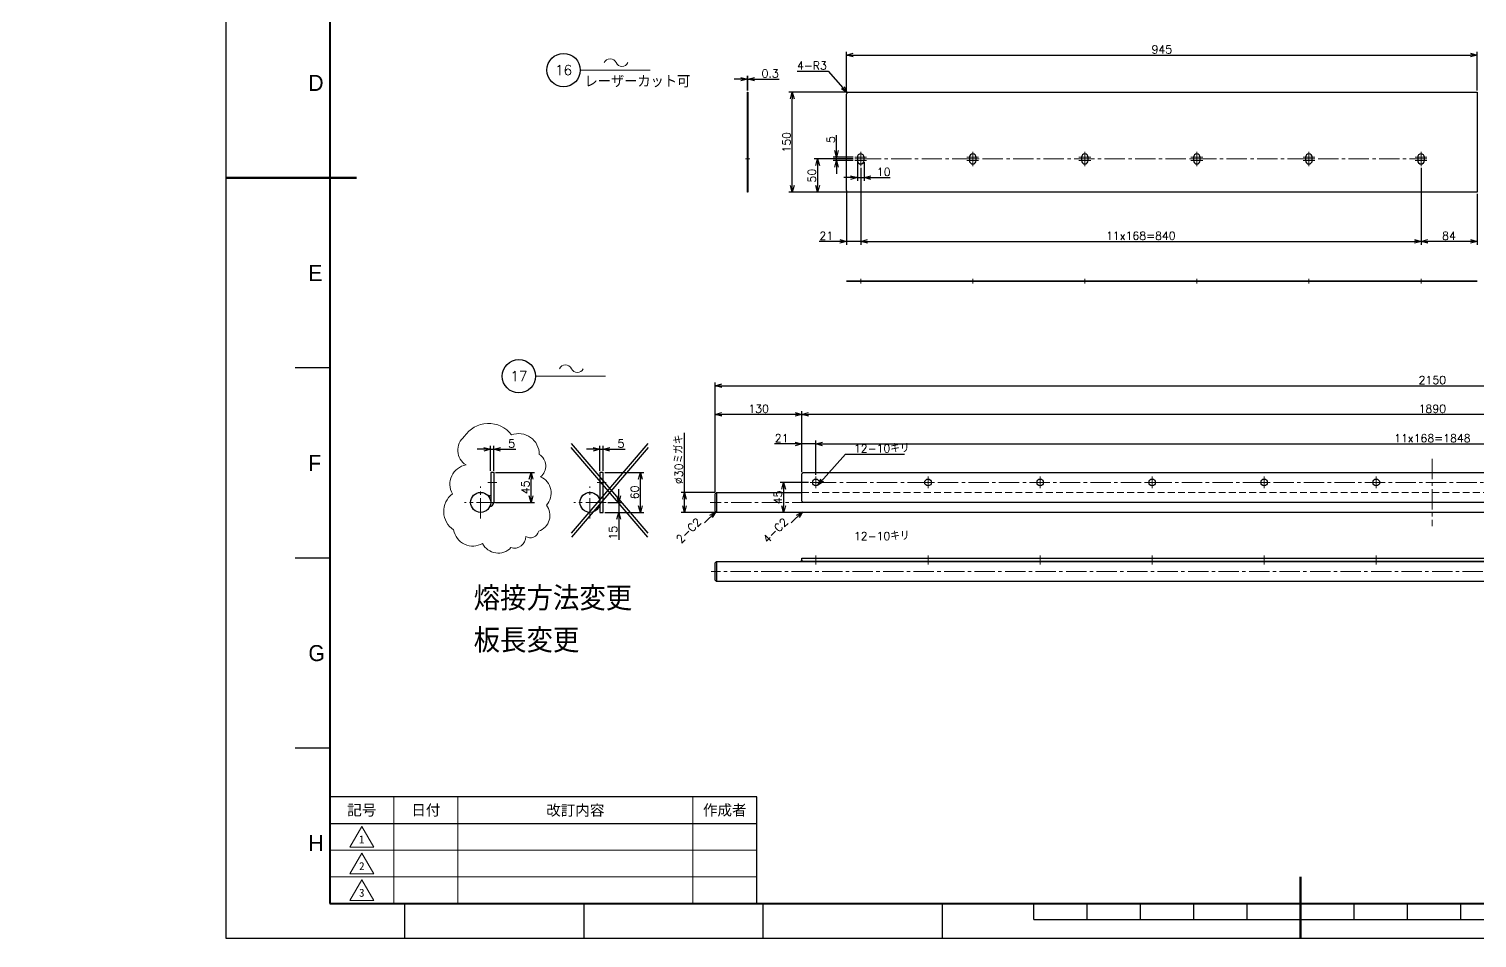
# Model space of a CAD drawing. Header units: millimetres. Extents: x 0 to 7035, y -19 to 2375.
# Drawn here: x 3518 to 5689, y 0 to 1362 of the extents above; entities that cross this region are included whole.
import ezdxf
from ezdxf import colors
from ezdxf.entities.mleader import LeaderData, LeaderLine
from ezdxf.enums import TextEntityAlignment as Align
from ezdxf.math import Vec2, Vec3

# ---------------------------------------------------------------- set-up
doc = ezdxf.new("R2010")
doc.units = ezdxf.units.MM
doc.header["$LTSCALE"] = 1.6
doc.header["$PDMODE"] = 99
doc.header["$PDSIZE"] = 1
doc.linetypes.add('CENTER2', pattern=[28.575, 19.05, -3.175, 3.175, -3.175])
doc.linetypes.add('HIDDEN', pattern=[9.525, 6.35, -3.175])
for name, color, linetype, lineweight in [('02_SLIM', 4, 'Continuous', 13), ('04_HIDDEN', 2, 'HIDDEN', 13), ('05_CENTER', 4, 'CENTER2', 13), ('08_DIM', 3, 'Continuous', 13), ('99_図枠', 7, 'Continuous', 40)]:
    doc.layers.add(name, color=color, linetype=linetype, lineweight=lineweight)
doc.layers.add('10_DRAFT', color=8, linetype='Continuous', lineweight=0, plot=False)
doc.styles.add('KSS_TXT', font='txt.shx', dxfattribs={"bigfont": 'extfont2.shx'})
doc.styles.add('KSS_TXT_L', font='txt.shx', dxfattribs={"height": 3, "bigfont": 'extfont2.shx'})
doc.styles.add('MS_G', font='MS Gothic.ttf')
doc.styles.get("Standard").update_dxf_attribs({"font": 'txt.shx', "bigfont": 'extfont2.shx'})
doc.styles.add('表題用', font='MS PGothic.ttf')
doc.dimstyles.new('KSS_DIM', dxfattribs={"dimscale": 4, "dimtxt": 3, "dimasz": 2.5, "dimexe": 1.25, "dimexo": 0.625, "dimtad": 1, "dimdsep": 46, "dimtxsty": 'KSS_TXT', "dimblk": 'OPEN30', "dimcen": 0, "dimazin": 2, "dimtfac": 0.75, "dimtmove": 0, "dimatfit": 3, "dimldrblk": 'OPEN30', "dimfxl": 1.25, "dimtolj": 1, "dimarcsym": 0})
doc.dimstyles.new('KSS_DIM$4', dxfattribs={"dimscale": 4, "dimtxt": 3, "dimasz": 2.5, "dimexe": 1.25, "dimexo": 0.625, "dimtad": 1, "dimtih": 1, "dimtoh": 1, "dimdsep": 46, "dimtxsty": 'KSS_TXT', "dimblk": 'OPEN30', "dimcen": 0, "dimse1": 1, "dimazin": 2, "dimtfac": 0.75, "dimtofl": 0, "dimtmove": 0, "dimatfit": 3, "dimldrblk": 'OPEN30', "dimfxl": 1.25, "dimtolj": 1, "dimarcsym": 0})

# ---------------------------------------------------------------- blocks, each defined once
blk = doc.blocks.new('_Open30')
at = {"color": 0, "linetype": 'ByBlock', "lineweight": -2}
for p, q in [((-1, 0.27), (0, 0)), ((0, 0), (-1, -0.27)), ((0, 0), (-1, 0))]:
    blk.add_line(p, q, dxfattribs=at)
blk = doc.blocks.new('*D238')
at = {"layer": '08_DIM', "color": 0, "lineweight": -2, "transparency": 16777216}
for p, q in [((4744, 1267.6), (4656.9, 1267.6)), ((4661.9, 1127.6), (4661.9, 1257.6)), ((4744, 1117.6), (4656.9, 1117.6))]:
    blk.add_line(p, q, dxfattribs=at)
at = {"layer": 'Defpoints', "color": 0, "transparency": 16777216}
for p in [(4661.9, 1267.6), (4746.5, 1267.6), (4746.5, 1117.6)]:
    blk.add_point(p, dxfattribs=at)
at = {"layer": '08_DIM', "color": 0, "lineweight": -2, "transparency": 16777216, "xscale": 10, "yscale": 10, "zscale": 10}
for p, rotation in [((4661.9, 1267.6), 90), ((4661.9, 1117.6), 270)]:
    blk.add_blockref('_Open30', p, dxfattribs=dict(at, rotation=rotation))
at = {"layer": '08_DIM', "color": 0, "transparency": 16777216, "insert": (4653.4, 1192.6), "char_height": 12, "attachment_point": 5, "rotation": 90, "style": 'KSS_TXT'}
blk.add_mtext('\\A1;150', dxfattribs=at)
blk = doc.blocks.new('*D239')
at = {"layer": '08_DIM', "color": 0, "lineweight": -2, "transparency": 16777216}
for p, q in [((4764.5, 1154.2), (4764.5, 1039)), ((4743.5, 1118.1), (4743.5, 1039)), ((4733.5, 1044), (4702.5, 1044)), ((4764.5, 1044), (4743.5, 1044)), ((4774.5, 1044), (4784.5, 1044))]:
    blk.add_line(p, q, dxfattribs=at)
at = {"layer": 'Defpoints', "color": 0, "transparency": 16777216}
for p in [(4764.5, 1156.7), (4743.5, 1120.6), (4743.5, 1044)]:
    blk.add_point(p, dxfattribs=at)
at = {"layer": '08_DIM', "color": 0, "lineweight": -2, "transparency": 16777216, "xscale": 10, "yscale": 10, "zscale": 10}
blk.add_blockref('_Open30', (4743.5, 1044), dxfattribs=at)
at = {"layer": '08_DIM', "color": 0, "lineweight": -2, "transparency": 16777216, "xscale": 10, "yscale": 10, "zscale": 10, "rotation": 180}
blk.add_blockref('_Open30', (4764.5, 1044), dxfattribs=at)
at = {"layer": '08_DIM', "color": 0, "transparency": 16777216, "insert": (4713, 1052.5), "char_height": 12, "attachment_point": 5, "style": 'KSS_TXT'}
blk.add_mtext('\\A1;21', dxfattribs=at)
blk = doc.blocks.new('*D240')
at = {"layer": '08_DIM', "color": 0, "lineweight": -2, "transparency": 16777216}
for p, q in [((4764.5, 1154.2), (4764.5, 1039)), ((5604.5, 1154.2), (5604.5, 1039)), ((4774.5, 1044), (5594.5, 1044))]:
    blk.add_line(p, q, dxfattribs=at)
at = {"layer": 'Defpoints', "color": 0, "transparency": 16777216}
for p in [(4764.5, 1156.7), (5604.5, 1156.7), (5604.5, 1044)]:
    blk.add_point(p, dxfattribs=at)
at = {"layer": '08_DIM', "color": 0, "lineweight": -2, "transparency": 16777216, "xscale": 10, "yscale": 10, "zscale": 10, "rotation": 180}
blk.add_blockref('_Open30', (4764.5, 1044), dxfattribs=at)
at = {"layer": '08_DIM', "color": 0, "lineweight": -2, "transparency": 16777216, "xscale": 10, "yscale": 10, "zscale": 10}
blk.add_blockref('_Open30', (5604.5, 1044), dxfattribs=at)
at = {"layer": '08_DIM', "color": 0, "transparency": 16777216, "insert": (5184.5, 1052.5), "char_height": 12, "attachment_point": 5, "style": 'KSS_TXT'}
blk.add_mtext('\\A1;11x168=840', dxfattribs=at)
blk = doc.blocks.new('*D241')
at = {"layer": '08_DIM', "color": 0, "lineweight": -2, "transparency": 16777216}
for p, q in [((4743.5, 1267.1), (4743.5, 1328.3)), ((5688.5, 1270.1), (5688.5, 1328.3)), ((4753.5, 1323.3), (5678.5, 1323.3))]:
    blk.add_line(p, q, dxfattribs=at)
at = {"layer": 'Defpoints', "color": 0, "transparency": 16777216}
for p in [(5688.5, 1323.3), (4743.5, 1264.6), (5688.5, 1267.6)]:
    blk.add_point(p, dxfattribs=at)
at = {"layer": '08_DIM', "color": 0, "lineweight": -2, "transparency": 16777216, "xscale": 10, "yscale": 10, "zscale": 10, "rotation": 180}
blk.add_blockref('_Open30', (4743.5, 1323.3), dxfattribs=at)
at = {"layer": '08_DIM', "color": 0, "lineweight": -2, "transparency": 16777216, "xscale": 10, "yscale": 10, "zscale": 10}
blk.add_blockref('_Open30', (5688.5, 1323.3), dxfattribs=at)
at = {"layer": '08_DIM', "color": 0, "transparency": 16777216, "insert": (5216, 1331.8), "char_height": 12, "attachment_point": 5, "style": 'KSS_TXT'}
blk.add_mtext('\\A1;945', dxfattribs=at)
blk = doc.blocks.new('*D225')
at = {"layer": '08_DIM', "color": 0, "lineweight": -2, "transparency": 16777216}
for p, q in [((4669.4, 1299), (4715.9, 1299)), ((4715.9, 1299), (4737.9, 1274.3))]:
    blk.add_line(p, q, dxfattribs=at)
at = {"layer": 'Defpoints', "color": 0, "transparency": 16777216}
for p in [(4744.5, 1266.8), (4746.5, 1264.6)]:
    blk.add_point(p, dxfattribs=at)
at = {"layer": '08_DIM', "color": 0, "lineweight": -2, "transparency": 16777216, "xscale": 10, "yscale": 10, "zscale": 10, "rotation": 311.5842462691277}
blk.add_blockref('_Open30', (4744.5, 1266.8), dxfattribs=at)
at = {"layer": '08_DIM', "color": 0, "transparency": 16777216, "insert": (4691.4, 1307.5), "char_height": 12, "attachment_point": 5, "style": 'KSS_TXT'}
blk.add_mtext('\\A1;4-R3', dxfattribs=at)
blk = doc.blocks.new('*D222')
at = {"layer": '08_DIM', "color": 0, "lineweight": -2, "transparency": 16777216}
for p, q in [((4753.2, 1167.6), (4694.9, 1167.6)), ((4699.9, 1157.6), (4699.9, 1127.6)), ((4744, 1117.6), (4694.9, 1117.6))]:
    blk.add_line(p, q, dxfattribs=at)
at = {"layer": 'Defpoints', "color": 0, "transparency": 16777216}
for p in [(4755.7, 1167.6), (4699.9, 1117.6), (4746.5, 1117.6)]:
    blk.add_point(p, dxfattribs=at)
at = {"layer": '08_DIM', "color": 0, "lineweight": -2, "transparency": 16777216, "xscale": 10, "yscale": 10, "zscale": 10}
for p, rotation in [((4699.9, 1167.6), 90), ((4699.9, 1117.6), 270)]:
    blk.add_blockref('_Open30', p, dxfattribs=dict(at, rotation=rotation))
at = {"layer": '08_DIM', "color": 0, "transparency": 16777216, "insert": (4691.4, 1142.6), "char_height": 12, "attachment_point": 5, "rotation": 90, "style": 'KSS_TXT'}
blk.add_mtext('\\A1;50', dxfattribs=at)
blk = doc.blocks.new('*D223')
at = {"layer": '08_DIM', "color": 0, "lineweight": -2, "transparency": 16777216}
for p, q in [((4728.3, 1180.1), (4728.3, 1203.1)), ((4753.2, 1170.1), (4723.3, 1170.1)), ((4753.2, 1165.1), (4723.3, 1165.1)), ((4728.3, 1165.1), (4728.3, 1170.1)), ((4728.3, 1155.1), (4728.3, 1145.1))]:
    blk.add_line(p, q, dxfattribs=at)
at = {"layer": 'Defpoints', "color": 0, "transparency": 16777216}
for p in [(4728.3, 1170.1), (4755.7, 1170.1), (4755.7, 1165.1)]:
    blk.add_point(p, dxfattribs=at)
at = {"layer": '08_DIM', "color": 0, "lineweight": -2, "transparency": 16777216, "xscale": 10, "yscale": 10, "zscale": 10}
for p, rotation in [((4728.3, 1170.1), 270), ((4728.3, 1165.1), 90)]:
    blk.add_blockref('_Open30', p, dxfattribs=dict(at, rotation=rotation))
at = {"layer": '08_DIM', "color": 0, "transparency": 16777216, "insert": (4719.8, 1196.6), "char_height": 12, "attachment_point": 5, "rotation": 90, "style": 'KSS_TXT'}
blk.add_mtext('\\A1;5', dxfattribs=at)
blk = doc.blocks.new('*D224')
at = {"layer": '08_DIM', "color": 0, "lineweight": -2, "transparency": 16777216}
for p, q in [((4759.5, 1162.6), (4759.5, 1134.7)), ((4769.5, 1162.6), (4769.5, 1134.7)), ((4749.5, 1139.7), (4739.5, 1139.7)), ((4759.5, 1139.7), (4769.5, 1139.7)), ((4779.5, 1139.7), (4808.5, 1139.7))]:
    blk.add_line(p, q, dxfattribs=at)
at = {"layer": 'Defpoints', "color": 0, "transparency": 16777216}
for p in [(4759.5, 1165.1), (4769.5, 1165.1), (4769.5, 1139.7)]:
    blk.add_point(p, dxfattribs=at)
at = {"layer": '08_DIM', "color": 0, "lineweight": -2, "transparency": 16777216, "xscale": 10, "yscale": 10, "zscale": 10}
blk.add_blockref('_Open30', (4759.5, 1139.7), dxfattribs=at)
at = {"layer": '08_DIM', "color": 0, "lineweight": -2, "transparency": 16777216, "xscale": 10, "yscale": 10, "zscale": 10, "rotation": 180}
blk.add_blockref('_Open30', (4769.5, 1139.7), dxfattribs=at)
at = {"layer": '08_DIM', "color": 0, "transparency": 16777216, "insert": (4799, 1148.2), "char_height": 12, "attachment_point": 5, "style": 'KSS_TXT'}
blk.add_mtext('\\A1;10', dxfattribs=at)
blk = doc.blocks.new('*D244')
at = {"layer": '08_DIM', "color": 0, "lineweight": -2, "transparency": 16777216}
for p, q in [((5604.5, 1115.1), (5604.5, 1039)), ((5688.5, 1115.1), (5688.5, 1039)), ((5678.5, 1044), (5614.5, 1044))]:
    blk.add_line(p, q, dxfattribs=at)
at = {"layer": 'Defpoints', "color": 0, "transparency": 16777216}
for p in [(5604.5, 1117.6), (5688.5, 1117.6), (5604.5, 1044)]:
    blk.add_point(p, dxfattribs=at)
at = {"layer": '08_DIM', "color": 0, "lineweight": -2, "transparency": 16777216, "xscale": 10, "yscale": 10, "zscale": 10, "rotation": 180}
blk.add_blockref('_Open30', (5604.5, 1044), dxfattribs=at)
at = {"layer": '08_DIM', "color": 0, "lineweight": -2, "transparency": 16777216, "xscale": 10, "yscale": 10, "zscale": 10}
blk.add_blockref('_Open30', (5688.5, 1044), dxfattribs=at)
at = {"layer": '08_DIM', "color": 0, "transparency": 16777216, "insert": (5646.5, 1052.5), "char_height": 12, "attachment_point": 5, "style": 'KSS_TXT'}
blk.add_mtext('\\A1;84', dxfattribs=at)
blk = doc.blocks.new('AM_BALLOON1')
at = {"transparency": 16777216}
blk.add_circle((0, 0), 5, dxfattribs=at)
blk.add_attdef('B_NUMBER', text='', height=3, dxfattribs=at).set_placement((0, 0), align=Align.MIDDLE_CENTER)
blk = doc.blocks.new('_OPEN')
at = {"color": 0, "linetype": 'ByBlock'}
for p, q in [((-1, 0.17), (0, 0)), ((0, 0), (-1, -0.17)), ((0, 0), (-1, 0))]:
    blk.add_line(p, q, dxfattribs=at)
blk = doc.blocks.new('*D248')
at = {"layer": '08_DIM', "color": 0, "lineweight": -2, "transparency": 16777216}
for p, q in [((4585, 1287.2), (4575, 1287.2)), ((4595, 1270.1), (4595, 1292.2)), ((4595, 1287.2), (4595.3, 1287.2)), ((4595.3, 1270.1), (4595.3, 1292.2)), ((4605.3, 1287.2), (4642.3, 1287.2))]:
    blk.add_line(p, q, dxfattribs=at)
at = {"layer": 'Defpoints', "color": 0, "transparency": 16777216}
for p in [(4595.3, 1287.2), (4595, 1267.6), (4595.3, 1267.6)]:
    blk.add_point(p, dxfattribs=at)
at = {"layer": '08_DIM', "color": 0, "lineweight": -2, "transparency": 16777216, "xscale": 10, "yscale": 10, "zscale": 10}
blk.add_blockref('_Open30', (4595, 1287.2), dxfattribs=at)
at = {"layer": '08_DIM', "color": 0, "lineweight": -2, "transparency": 16777216, "xscale": 10, "yscale": 10, "zscale": 10, "rotation": 180}
blk.add_blockref('_Open30', (4595.3, 1287.2), dxfattribs=at)
at = {"layer": '08_DIM', "color": 0, "transparency": 16777216, "insert": (4628.8, 1295.7), "char_height": 12, "attachment_point": 5, "style": 'KSS_TXT'}
blk.add_mtext('\\A1;0.3', dxfattribs=at)
blk = doc.blocks.new('p1ba05')
for centre, start, end in [((-2.95, 0.29), 24.2276, 155.5758), ((0, 1.62), 204.2276, 335.5758)]:
    blk.add_arc(centre, 1.62, start, end)
blk = doc.blocks.new('*D249')
at = {"layer": '08_DIM', "color": 0, "lineweight": -2, "transparency": 16777216}
for p, q in [((4666.5, 740.6), (4635.5, 740.6)), ((4676.5, 698.4), (4676.5, 745.6)), ((4697.5, 740.6), (4676.5, 740.6)), ((4697.5, 694), (4697.5, 745.6)), ((4707.5, 740.6), (4717.5, 740.6))]:
    blk.add_line(p, q, dxfattribs=at)
at = {"layer": 'Defpoints', "color": 0, "transparency": 16777216}
for p in [(4676.5, 740.6), (4676.5, 695.9), (4697.5, 691.5)]:
    blk.add_point(p, dxfattribs=at)
at = {"layer": '08_DIM', "color": 0, "lineweight": -2, "transparency": 16777216, "xscale": 10, "yscale": 10, "zscale": 10}
blk.add_blockref('_Open30', (4676.5, 740.6), dxfattribs=at)
at = {"layer": '08_DIM', "color": 0, "lineweight": -2, "transparency": 16777216, "xscale": 10, "yscale": 10, "zscale": 10, "rotation": 180}
blk.add_blockref('_Open30', (4697.5, 740.6), dxfattribs=at)
at = {"layer": '08_DIM', "color": 0, "transparency": 16777216, "insert": (4646, 749.1), "char_height": 12, "attachment_point": 5, "style": 'KSS_TXT'}
blk.add_mtext('\\A1;21', dxfattribs=at)
blk = doc.blocks.new('*D250')
at = {"layer": '08_DIM', "color": 0, "lineweight": -2, "transparency": 16777216}
for p, q in [((4697.5, 694), (4697.5, 745.6)), ((4707.5, 740.6), (6535.5, 740.6)), ((6545.5, 694), (6545.5, 745.6))]:
    blk.add_line(p, q, dxfattribs=at)
at = {"layer": 'Defpoints', "color": 0, "transparency": 16777216}
for p in [(6545.5, 740.6), (4697.5, 691.5), (6545.5, 691.5)]:
    blk.add_point(p, dxfattribs=at)
at = {"layer": '08_DIM', "color": 0, "lineweight": -2, "transparency": 16777216, "xscale": 10, "yscale": 10, "zscale": 10, "rotation": 180}
blk.add_blockref('_Open30', (4697.5, 740.6), dxfattribs=at)
at = {"layer": '08_DIM', "color": 0, "lineweight": -2, "transparency": 16777216, "xscale": 10, "yscale": 10, "zscale": 10}
blk.add_blockref('_Open30', (6545.5, 740.6), dxfattribs=at)
at = {"layer": '08_DIM', "color": 0, "transparency": 16777216, "insert": (5621.5, 749.1), "char_height": 12, "attachment_point": 5, "style": 'KSS_TXT'}
blk.add_mtext('\\A1;11x168=1848', dxfattribs=at)
blk = doc.blocks.new('*D255')
at = {"layer": '08_DIM', "color": 0, "lineweight": -2, "transparency": 16777216}
for p, q in [((4676.5, 698.4), (4676.5, 789.7)), ((6556.5, 784.7), (4686.5, 784.7)), ((6566.5, 698.4), (6566.5, 789.7))]:
    blk.add_line(p, q, dxfattribs=at)
at = {"layer": 'Defpoints', "color": 0, "transparency": 16777216}
for p in [(4676.5, 784.7), (4676.5, 695.9), (6566.5, 695.9)]:
    blk.add_point(p, dxfattribs=at)
at = {"layer": '08_DIM', "color": 0, "lineweight": -2, "transparency": 16777216, "xscale": 10, "yscale": 10, "zscale": 10, "rotation": 180}
blk.add_blockref('_Open30', (4676.5, 784.7), dxfattribs=at)
at = {"layer": '08_DIM', "color": 0, "lineweight": -2, "transparency": 16777216, "xscale": 10, "yscale": 10, "zscale": 10}
blk.add_blockref('_Open30', (6566.5, 784.7), dxfattribs=at)
at = {"layer": '08_DIM', "color": 0, "transparency": 16777216, "insert": (5621.5, 793.2), "char_height": 12, "attachment_point": 5, "style": 'KSS_TXT'}
blk.add_mtext('\\A1;1890', dxfattribs=at)
blk = doc.blocks.new('*D256')
at = {"layer": '08_DIM', "color": 0, "lineweight": -2, "transparency": 16777216}
for p, q in [((4546.5, 668.4), (4546.5, 789.7)), ((4666.5, 784.7), (4556.5, 784.7)), ((4676.5, 698.4), (4676.5, 789.7))]:
    blk.add_line(p, q, dxfattribs=at)
at = {"layer": 'Defpoints', "color": 0, "transparency": 16777216}
for p in [(4546.5, 784.7), (4676.5, 695.9), (4546.5, 665.9)]:
    blk.add_point(p, dxfattribs=at)
at = {"layer": '08_DIM', "color": 0, "lineweight": -2, "transparency": 16777216, "xscale": 10, "yscale": 10, "zscale": 10, "rotation": 180}
blk.add_blockref('_Open30', (4546.5, 784.7), dxfattribs=at)
at = {"layer": '08_DIM', "color": 0, "lineweight": -2, "transparency": 16777216, "xscale": 10, "yscale": 10, "zscale": 10}
blk.add_blockref('_Open30', (4676.5, 784.7), dxfattribs=at)
at = {"layer": '08_DIM', "color": 0, "transparency": 16777216, "insert": (4611.5, 793.2), "char_height": 12, "attachment_point": 5, "style": 'KSS_TXT'}
blk.add_mtext('\\A1;130', dxfattribs=at)
blk = doc.blocks.new('*D257')
at = {"layer": '08_DIM', "color": 0, "lineweight": -2, "transparency": 16777216}
for p, q in [((4546.5, 668.4), (4546.5, 832.8)), ((4556.5, 827.8), (6686.5, 827.8)), ((6696.5, 668.4), (6696.5, 832.8))]:
    blk.add_line(p, q, dxfattribs=at)
at = {"layer": 'Defpoints', "color": 0, "transparency": 16777216}
for p in [(6696.5, 827.8), (4546.5, 665.9), (6696.5, 665.9)]:
    blk.add_point(p, dxfattribs=at)
at = {"layer": '08_DIM', "color": 0, "lineweight": -2, "transparency": 16777216, "xscale": 10, "yscale": 10, "zscale": 10, "rotation": 180}
blk.add_blockref('_Open30', (4546.5, 827.8), dxfattribs=at)
at = {"layer": '08_DIM', "color": 0, "lineweight": -2, "transparency": 16777216, "xscale": 10, "yscale": 10, "zscale": 10}
blk.add_blockref('_Open30', (6696.5, 827.8), dxfattribs=at)
at = {"layer": '08_DIM', "color": 0, "transparency": 16777216, "insert": (5621.5, 836.3), "char_height": 12, "attachment_point": 5, "style": 'KSS_TXT'}
blk.add_mtext('\\A1;2150', dxfattribs=at)
blk = doc.blocks.new('*D258')
at = {"layer": '08_DIM', "color": 0, "lineweight": -2, "transparency": 16777216}
for p, q in [((4500.4, 667.9), (4500.4, 756.9)), ((4546, 667.9), (4495.4, 667.9)), ((4500.4, 647.9), (4500.4, 657.9)), ((4546, 637.9), (4495.4, 637.9))]:
    blk.add_line(p, q, dxfattribs=at)
at = {"layer": 'Defpoints', "color": 0, "transparency": 16777216}
for p in [(4500.4, 667.9), (4548.5, 667.9), (4548.5, 637.9)]:
    blk.add_point(p, dxfattribs=at)
at = {"layer": '08_DIM', "color": 0, "lineweight": -2, "transparency": 16777216, "xscale": 10, "yscale": 10, "zscale": 10}
for p, rotation in [((4500.4, 667.9), 90), ((4500.4, 637.9), 270)]:
    blk.add_blockref('_Open30', p, dxfattribs=dict(at, rotation=rotation))
at = {"layer": '08_DIM', "color": 0, "transparency": 16777216, "insert": (4491.9, 717.4), "char_height": 12, "attachment_point": 5, "rotation": 90, "style": 'KSS_TXT'}
blk.add_mtext('\\A1;\\A1;%%c30ミガキ', dxfattribs=at)
blk = doc.blocks.new('*D259')
at = {"layer": '08_DIM', "color": 0, "lineweight": -2, "transparency": 16777216}
for p, q in [((4686.4, 682.9), (4644, 682.9)), ((4649, 672.9), (4649, 647.9)), ((4676, 637.9), (4644, 637.9))]:
    blk.add_line(p, q, dxfattribs=at)
at = {"layer": 'Defpoints', "color": 0, "transparency": 16777216}
for p in [(4688.9, 682.9), (4649, 637.9), (4678.5, 637.9)]:
    blk.add_point(p, dxfattribs=at)
at = {"layer": '08_DIM', "color": 0, "lineweight": -2, "transparency": 16777216, "xscale": 10, "yscale": 10, "zscale": 10}
for p, rotation in [((4649, 682.9), 90), ((4649, 637.9), 270)]:
    blk.add_blockref('_Open30', p, dxfattribs=dict(at, rotation=rotation))
at = {"layer": '08_DIM', "color": 0, "transparency": 16777216, "insert": (4640.5, 660.4), "char_height": 12, "attachment_point": 5, "rotation": 90, "style": 'KSS_TXT'}
blk.add_mtext('\\A1;45', dxfattribs=at)
blk = doc.blocks.new('*D260')
at = {"layer": '08_DIM', "color": 0, "lineweight": -2, "transparency": 16777216}
for p, q in [((4385.3, 652.9), (4406.9, 652.9)), ((4401.9, 662.9), (4401.9, 672.9)), ((4401.9, 652.9), (4401.9, 637.9)), ((4381.2, 637.9), (4406.9, 637.9)), ((4401.9, 627.9), (4401.9, 596.9))]:
    blk.add_line(p, q, dxfattribs=at)
at = {"layer": 'Defpoints', "color": 0, "transparency": 16777216}
for p in [(4382.8, 652.9), (4378.7, 637.9), (4401.9, 637.9)]:
    blk.add_point(p, dxfattribs=at)
at = {"layer": '08_DIM', "color": 0, "lineweight": -2, "transparency": 16777216, "xscale": 10, "yscale": 10, "zscale": 10}
for p, rotation in [((4401.9, 652.9), 270), ((4401.9, 637.9), 90)]:
    blk.add_blockref('_Open30', p, dxfattribs=dict(at, rotation=rotation))
at = {"layer": '08_DIM', "color": 0, "transparency": 16777216, "insert": (4393.4, 607.4), "char_height": 12, "attachment_point": 5, "rotation": 90, "style": 'KSS_TXT'}
blk.add_mtext('\\A1;15', dxfattribs=at)
blk = doc.blocks.new('*D261')
at = {"layer": '08_DIM', "color": 0, "lineweight": -2, "transparency": 16777216}
for p, q in [((4381.2, 697.9), (4439.3, 697.9)), ((4434.3, 647.9), (4434.3, 687.9)), ((4381.2, 637.9), (4439.3, 637.9))]:
    blk.add_line(p, q, dxfattribs=at)
at = {"layer": 'Defpoints', "color": 0, "transparency": 16777216}
for p in [(4378.7, 697.9), (4434.3, 697.9), (4378.7, 637.9)]:
    blk.add_point(p, dxfattribs=at)
at = {"layer": '08_DIM', "color": 0, "lineweight": -2, "transparency": 16777216, "xscale": 10, "yscale": 10, "zscale": 10}
for p, rotation in [((4434.3, 697.9), 90), ((4434.3, 637.9), 270)]:
    blk.add_blockref('_Open30', p, dxfattribs=dict(at, rotation=rotation))
at = {"layer": '08_DIM', "color": 0, "transparency": 16777216, "insert": (4425.8, 667.9), "char_height": 12, "attachment_point": 5, "rotation": 90, "style": 'KSS_TXT'}
blk.add_mtext('\\A1;60', dxfattribs=at)
blk = doc.blocks.new('*D262')
at = {"layer": '08_DIM', "color": 0, "lineweight": -2, "transparency": 16777216}
for p, q in [((4363.7, 732.5), (4353.7, 732.5)), ((4373.7, 700.4), (4373.7, 737.5)), ((4373.7, 732.5), (4378.7, 732.5)), ((4378.7, 700.4), (4378.7, 737.5)), ((4388.7, 732.5), (4411.7, 732.5))]:
    blk.add_line(p, q, dxfattribs=at)
at = {"layer": 'Defpoints', "color": 0, "transparency": 16777216}
for p in [(4378.7, 732.5), (4373.7, 697.9), (4378.7, 697.9)]:
    blk.add_point(p, dxfattribs=at)
at = {"layer": '08_DIM', "color": 0, "lineweight": -2, "transparency": 16777216, "xscale": 10, "yscale": 10, "zscale": 10}
blk.add_blockref('_Open30', (4373.7, 732.5), dxfattribs=at)
at = {"layer": '08_DIM', "color": 0, "lineweight": -2, "transparency": 16777216, "xscale": 10, "yscale": 10, "zscale": 10, "rotation": 180}
blk.add_blockref('_Open30', (4378.7, 732.5), dxfattribs=at)
at = {"layer": '08_DIM', "color": 0, "transparency": 16777216, "insert": (4405.2, 741), "char_height": 12, "attachment_point": 5, "style": 'KSS_TXT'}
blk.add_mtext('\\A1;5', dxfattribs=at)
blk = doc.blocks.new('*D253')
at = {"layer": '08_DIM', "color": 0, "lineweight": -2, "transparency": 16777216}
for p, q in [((4217.3, 697.9), (4275.4, 697.9)), ((4270.4, 662.9), (4270.4, 687.9)), ((4217.3, 652.9), (4275.4, 652.9))]:
    blk.add_line(p, q, dxfattribs=at)
at = {"layer": 'Defpoints', "color": 0, "transparency": 16777216}
for p in [(4214.8, 697.9), (4270.4, 697.9), (4214.8, 652.9)]:
    blk.add_point(p, dxfattribs=at)
at = {"layer": '08_DIM', "color": 0, "lineweight": -2, "transparency": 16777216, "xscale": 10, "yscale": 10, "zscale": 10}
for p, rotation in [((4270.4, 697.9), 90), ((4270.4, 652.9), 270)]:
    blk.add_blockref('_Open30', p, dxfattribs=dict(at, rotation=rotation))
at = {"layer": '08_DIM', "color": 0, "transparency": 16777216, "insert": (4261.9, 675.4), "char_height": 12, "attachment_point": 5, "rotation": 90, "style": 'KSS_TXT'}
blk.add_mtext('\\A1;45', dxfattribs=at)
blk = doc.blocks.new('*D254')
at = {"layer": '08_DIM', "color": 0, "lineweight": -2, "transparency": 16777216}
for p, q in [((4199.8, 732.5), (4189.8, 732.5)), ((4209.8, 700.4), (4209.8, 737.5)), ((4209.8, 732.5), (4214.8, 732.5)), ((4214.8, 700.4), (4214.8, 737.5)), ((4224.8, 732.5), (4247.8, 732.5))]:
    blk.add_line(p, q, dxfattribs=at)
at = {"layer": 'Defpoints', "color": 0, "transparency": 16777216}
for p in [(4214.8, 732.5), (4209.8, 697.9), (4214.8, 697.9)]:
    blk.add_point(p, dxfattribs=at)
at = {"layer": '08_DIM', "color": 0, "lineweight": -2, "transparency": 16777216, "xscale": 10, "yscale": 10, "zscale": 10}
blk.add_blockref('_Open30', (4209.8, 732.5), dxfattribs=at)
at = {"layer": '08_DIM', "color": 0, "lineweight": -2, "transparency": 16777216, "xscale": 10, "yscale": 10, "zscale": 10, "rotation": 180}
blk.add_blockref('_Open30', (4214.8, 732.5), dxfattribs=at)
at = {"layer": '08_DIM', "color": 0, "transparency": 16777216, "insert": (4241.3, 741), "char_height": 12, "attachment_point": 5, "style": 'KSS_TXT'}
blk.add_mtext('\\A1;5', dxfattribs=at)

msp = doc.modelspace()

# ---------------------------------------------------------------- linework, layer by layer
at = {"color": 1}
for p, q in [((4330.532, 741.283), (4445.444, 607)), ((4445.444, 741.283), (4330.532, 607)), ((4329.977, 735.179), (4444.889, 600.896)), ((4445.999, 735.179), (4331.087, 600.896))]:
    msp.add_line(p, q, dxfattribs=at)
at = {"color": 0}
for p, q in [((4548.475, 667.881), (4548.475, 637.881)), ((4548.475, 564.21), (4548.475, 534.21))]:
    msp.add_line(p, q, dxfattribs=at)
for points in [[(4595.283, 1117.586), (4594.983, 1117.586), (4594.983, 1267.586), (4595.283, 1267.586)], [(4743.501, 984.572), (4743.501, 984.272), (5688.501, 984.272), (5688.501, 984.572)], [(4209.836, 652.881), (4214.836, 652.881), (4214.836, 697.881), (4209.836, 697.881)], [(4373.722, 637.881), (4378.722, 637.881), (4378.722, 697.881), (4373.722, 697.881)], [(6564.475, 652.881), (4678.475, 652.881), (4676.475, 654.881), (4676.475, 695.881), (4678.475, 697.881), (6564.475, 697.881), (6566.475, 695.881), (6566.475, 654.881)], [(4676.475, 569.21), (6566.475, 569.21), (6566.475, 564.21), (4676.475, 564.21)], [(4548.475, 564.21), (6694.475, 564.21), (6696.475, 562.21), (6696.475, 536.21), (6694.475, 534.21), (4548.475, 534.21), (4546.475, 536.21), (4546.475, 562.21)]]:
    msp.add_lwpolyline(points, close=True, dxfattribs=at)
msp.add_lwpolyline([(4746.501, 1117.586, -0.41421356), (4743.501, 1120.586), (4743.501, 1264.586, -0.41421356), (4746.501, 1267.586), (5688.501, 1267.586), (5688.501, 1117.586)], format="xyb", close=True)
for points in [[(4759.501, 1170.086), (4759.501, 1165.086, 1), (4769.501, 1165.086), (4769.501, 1170.086, 1)], [(4927.501, 1170.086), (4927.501, 1165.086, 1), (4937.501, 1165.086), (4937.501, 1170.086, 1)], [(5095.501, 1170.086), (5095.501, 1165.086, 1), (5105.501, 1165.086), (5105.501, 1170.086, 1)], [(5263.501, 1170.086), (5263.501, 1165.086, 1), (5273.501, 1165.086), (5273.501, 1170.086, 1)], [(5431.501, 1170.086), (5431.501, 1165.086, 1), (5441.501, 1165.086), (5441.501, 1170.086, 1)], [(5599.501, 1170.086), (5599.501, 1165.086, 1), (5609.501, 1165.086), (5609.501, 1170.086, 1)]]:
    msp.add_lwpolyline(points, format="xyb", close=True, dxfattribs=at)
msp.add_lwpolyline([(4676.475, 637.881), (4548.475, 637.881), (4546.475, 639.881), (4546.475, 665.881), (4548.475, 667.881), (4676.475, 667.881)], dxfattribs=at)
msp.add_lwpolyline([(6566.475, 637.881), (4676.475, 637.881)])
at = {"color": 3}
msp.add_lwpolyline([(4676.475, 564.21), (4674.475, 564.21), (4674.475, 564.21), (4676.475, 566.21)], close=True, dxfattribs=at)
at = {"color": 0}
for centre, radius in [((4697.475, 682.881), 5), ((4865.475, 682.881), 5), ((5033.475, 682.881), 5), ((5201.475, 682.881), 5), ((5369.475, 682.881), 5), ((5537.475, 682.881), 5), ((4194.836, 652.881), 15), ((4358.722, 652.881), 15)]:
    msp.add_circle(centre, radius, dxfattribs=at)
at = {"color": 3}
for centre, radius, start, end in [((4208.903, 661.054), 1.579, 53.75364, 175.289739), ((4205.904, 654.911), 9.16, 284.420968, 347.19619), ((4373.722, 652.878), 7.036, 90, 103.555168), ((4373.722, 652.878), 7.036, 256.427918, 270)]:
    msp.add_arc(centre, radius, start, end, dxfattribs=at)
at = {"layer": '02_SLIM', "color": 1}
msp.add_lwpolyline([(4241.102, 754.12, -0.52056705), (4282.71, 724.919, -0.52056705), (4284.48, 691.293, -0.52056705), (4293.333, 648.819, -0.52056705), (4281.825, 609.884, -0.52056705), (4262.349, 601.92, -0.52056705), (4240.217, 585.107, -0.52056705), (4197.724, 591.301, -0.52056705), (4154.346, 611.653, -0.52056705), (4152.575, 665.631, -0.52056705), (4172.936, 708.991, -0.52056705), (4170.28, 751.465, -0.52056705)], format="xyb", close=True, dxfattribs=at)
at = {"layer": '04_HIDDEN'}
msp.add_lwpolyline([(4676.475, 667.881), (6566.475, 667.881)], dxfattribs=at)
at = {"layer": '05_CENTER'}
for p, q in [((4764.501, 1156.723), (4764.501, 1178.448)), ((4932.501, 1156.723), (4932.501, 1178.448)), ((5100.501, 1156.723), (5100.501, 1178.448)), ((5268.501, 1156.723), (5268.501, 1178.448)), ((5436.501, 1156.723), (5436.501, 1178.448)), ((5604.501, 1156.723), (5604.501, 1178.448)), ((4591.757, 1167.586), (4598.508, 1167.586)), ((4773.303, 1170.086), (4755.698, 1170.086)), ((4773.303, 1167.586), (4755.698, 1167.586)), ((4773.303, 1165.086), (4755.698, 1165.086)), ((4764.501, 1167.586), (5613.303, 1167.586)), ((4941.303, 1170.086), (4923.698, 1170.086)), ((4941.303, 1167.586), (4923.698, 1167.586)), ((4941.303, 1165.086), (4923.698, 1165.086)), ((5109.303, 1170.086), (5091.698, 1170.086)), ((5109.303, 1167.586), (5091.698, 1167.586)), ((5109.303, 1165.086), (5091.698, 1165.086)), ((5277.303, 1170.086), (5259.698, 1170.086)), ((5277.303, 1167.586), (5259.698, 1167.586)), ((5277.303, 1165.086), (5259.698, 1165.086)), ((5445.303, 1170.086), (5427.698, 1170.086)), ((5445.303, 1167.586), (5427.698, 1167.586)), ((5445.303, 1165.086), (5427.698, 1165.086)), ((5613.303, 1170.086), (5595.698, 1170.086)), ((5613.303, 1167.586), (5595.698, 1167.586)), ((5613.303, 1165.086), (5595.698, 1165.086)), ((4764.501, 987.793), (4764.501, 981.041)), ((4932.501, 987.793), (4932.501, 981.041)), ((5100.501, 987.793), (5100.501, 981.041)), ((5268.501, 987.793), (5268.501, 981.041)), ((5436.501, 987.793), (5436.501, 981.041)), ((5604.501, 987.793), (5604.501, 981.041)), ((5621.475, 718.249), (5621.475, 617.512)), ((4194.836, 628.807), (4194.836, 676.954)), ((4218.909, 682.881), (4205.758, 682.881)), ((4358.722, 628.807), (4358.722, 676.954)), ((4382.795, 682.881), (4369.644, 682.881)), ((4706.069, 682.881), (4688.882, 682.881)), ((4697.475, 674.287), (4697.475, 691.474)), ((4697.475, 682.881), (6545.475, 682.881)), ((4874.069, 682.881), (4856.882, 682.881)), ((4865.475, 674.287), (4865.475, 691.474)), ((5042.069, 682.881), (5024.882, 682.881)), ((5033.475, 674.287), (5033.475, 691.474)), ((5210.069, 682.881), (5192.882, 682.881)), ((5201.475, 674.287), (5201.475, 691.474)), ((5378.069, 682.881), (5360.882, 682.881)), ((5369.475, 674.287), (5369.475, 691.474)), ((5546.069, 682.881), (5528.882, 682.881)), ((5537.475, 674.287), (5537.475, 691.474)), ((4218.909, 652.881), (4170.763, 652.881)), ((4382.795, 652.881), (4334.648, 652.881)), ((6703.979, 652.881), (4538.971, 652.881)), ((4697.475, 560.032), (4697.475, 573.118)), ((4865.475, 560.032), (4865.475, 573.118)), ((5033.475, 560.032), (5033.475, 573.118)), ((5201.475, 560.032), (5201.475, 573.118)), ((5369.475, 560.032), (5369.475, 573.118)), ((5537.475, 560.032), (5537.475, 573.118)), ((6703.068, 549.21), (4540.431, 549.21))]:
    msp.add_line(p, q, dxfattribs=at)
at = {"layer": '08_DIM'}
for p, q in [((4344.18, 1300.752), (4449.007, 1300.752)), ((4277.155, 841.998), (4381.982, 841.998))]:
    msp.add_line(p, q, dxfattribs=at)
at = {"layer": '10_DRAFT'}
msp.add_line((4594.983, 1137.586), (4595.283, 1137.586), dxfattribs=at)
at = {"layer": '99_図枠', "lineweight": 53}
for p, q in [((3812.803, 1139.174), (4008.663, 1139.174)), ((5424.085, 0), (5424.085, 91.777))]:
    msp.add_line(p, q, dxfattribs=at)
at = {"layer": '99_図枠', "lineweight": 25}
for p, q in [((3968.659, 854.322), (3916.654, 854.322)), ((3968.659, 569.471), (3916.654, 569.471)), ((3968.659, 284.619), (3916.654, 284.619)), ((3968.659, 171.785), (4608.723, 171.785)), ((4081.35, 0), (4081.35, 51.773)), ((4349.897, 0), (4349.897, 51.773)), ((4618.444, 0), (4618.444, 51.773)), ((4886.991, 0), (4886.991, 51.773)), ((5024.045, 27.77), (5024.045, 51.773)), ((5104.053, 27.77), (5104.053, 51.773)), ((5184.061, 27.77), (5184.061, 51.773)), ((5264.069, 27.77), (5264.069, 51.773)), ((5344.077, 27.77), (5344.077, 51.773)), ((5504.093, 27.77), (5504.093, 51.773)), ((5584.101, 27.77), (5584.101, 51.773)), ((5664.109, 27.77), (5664.109, 51.773)), ((5024.045, 27.77), (5824.125, 27.77))]:
    msp.add_line(p, q, dxfattribs=at)
at = {"layer": '99_図枠', "lineweight": 13}
for p, q in [((4064.669, 51.773), (4064.669, 211.789)), ((4160.678, 51.773), (4160.678, 211.789)), ((4512.714, 51.773), (4512.714, 211.789)), ((3968.659, 131.781), (4608.723, 131.781)), ((3968.659, 91.777), (4608.723, 91.777))]:
    msp.add_line(p, q, dxfattribs=at)
at = {"layer": '99_図枠'}
msp.add_lwpolyline([(3968.659, 51.773), (6983.361, 51.773), (6983.361, 2226.575), (3968.659, 2226.575)], close=True, dxfattribs=at)
at = {"layer": '99_図枠', "lineweight": 25}
msp.add_lwpolyline([(3968.659, 51.773), (4608.723, 51.773), (4608.723, 211.789), (3968.659, 211.789)], close=True, dxfattribs=at)
at = {"layer": '99_図枠', "lineweight": 13}
for points in [[(3998.662, 136.03), (4016.664, 167.21), (4034.666, 136.03), (3998.662, 136.03)], [(3998.662, 96.026), (4016.664, 127.206), (4034.666, 96.026), (3998.662, 96.026)], [(3998.662, 56.022), (4016.664, 87.202), (4034.666, 56.022), (3998.662, 56.022)]]:
    msp.add_lwpolyline(points, dxfattribs=at)
at = {"layer": 'Defpoints'}
msp.add_lwpolyline([(3812.803, 0), (7035.367, 0), (7035.367, 2278.58), (3812.803, 2278.58)], close=True, dxfattribs=at)

# ---------------------------------------------------------------- block references
at = {"layer": '08_DIM', "xscale": 6, "yscale": 6, "zscale": 6}
for p in [(4406.662, 1306.222), (4339.637, 847.468)]:
    msp.add_blockref('p1ba05', p, dxfattribs=at)

# ---------------------------------------------------------------- texts
at = {"layer": '08_DIM', "style": 'KSS_TXT'}
msp.add_text('レーザーカット可', height=18, dxfattribs=at).set_placement((4350.588, 1274.861))
at = {"layer": '08_DIM', "color": 1, "style": 'KSS_TXT'}
for s, p in [('熔接方法変更', (4184.36, 490.828)), ('板長変更', (4184.36, 427.812))]:
    msp.add_text(s, height=36, dxfattribs=at).set_placement(p)
at = {"layer": '08_DIM', "char_height": 12, "attachment_point": 7, "style": 'KSS_TXT'}
for insert in [(4754.387, 727.765), (4754.387, 596.386)]:
    msp.add_mtext('\\A1;12-10キリ', dxfattribs=dict(at, insert=insert))
at = {"layer": '08_DIM', "char_height": 12, "attachment_point": 9, "rotation": 45, "style": 'KSS_TXT_L'}
for s, insert in [('2-C2', (4526.704, 622.352)), ('4-C2', (4656.704, 622.352))]:
    msp.add_mtext(s, dxfattribs=dict(at, insert=insert))
at = {"layer": '99_図枠', "lineweight": 13, "style": '表題用'}
for s, p in [('D', (3936.656, 1281.6)), ('E', (3936.656, 996.748)), ('F', (3936.656, 711.896)), ('G', (3936.656, 427.045)), ('H', (3936.656, 142.193))]:
    msp.add_text(s, height=24.002, dxfattribs=at).set_placement(p, align=Align.MIDDLE_LEFT)
at = {"layer": '99_図枠', "style": '表題用'}
for s, p in [('記号', (4016.664, 191.787)), ('日付', (4112.674, 191.787)), ('作成者', (4560.718, 191.787))]:
    msp.add_text(s, height=16.0016, dxfattribs=at).set_placement(p, align=Align.MIDDLE_CENTER)
msp.add_text('改訂内容', height=16.0016, dxfattribs=at).set_placement((4336.696, 191.787), align=Align.MIDDLE)
at = {"layer": '99_図枠', "lineweight": 13, "style": 'MS_G'}
for s, p in [('1', (4016.664, 147.782)), ('2', (4016.664, 107.778)), ('3', (4016.664, 67.774))]:
    msp.add_text(s, height=12.001, dxfattribs=at).set_placement(p, align=Align.MIDDLE)

# ---------------------------------------------------------------- dimensions: what is measured, and where the dimension line sits
at = {"layer": '08_DIM'}
for base, p1, p2, override, picture, middle in [((5688.501, 1323.261), (4743.501, 1264.586), (5688.501, 1267.586), {"dimarcsym": 1}, '*D241', (5216.001, 1331.761)), ((4595.283, 1287.163), (4594.983, 1267.586), (4595.283, 1267.586), {"dimscale": 4, "dimarcsym": 1}, '*D248', (4628.783, 1295.663)), ((5604.501, 1044.003), (5688.501, 1117.586), (5604.501, 1117.586), {"dimarcsym": 1}, '*D244', (5646.501, 1052.503))]:
    dim = msp.add_linear_dim(base=base, p1=p1, p2=p2, dimstyle='KSS_DIM', override=override, dxfattribs=at)
    dim.commit()
    dim.dimension.update_dxf_attribs({"geometry": picture, "text_midpoint": middle})
dim = msp.add_radius_dim(center=(4746.501, 1264.586), mpoint=(4744.509, 1266.829), text='4-<>', dimstyle='KSS_DIM$4', override={"dimpost": 'R<>', "dimarcsym": 1}, dxfattribs=at)
dim.commit()
dim.dimension.update_dxf_attribs({"geometry": '*D225', "text_midpoint": (4691.449, 1299.016), "dimtype": 164})
for base, p1, p2, picture, middle in [((4661.922, 1267.586), (4746.501, 1117.586), (4746.501, 1267.586), '*D238', (4653.422, 1192.586)), ((4699.909, 1117.586), (4755.698, 1167.586), (4746.501, 1117.586), '*D222', (4691.409, 1142.586))]:
    dim = msp.add_linear_dim(base=base, p1=p1, p2=p2, angle=90, dimstyle='KSS_DIM', override={"dimarcsym": 1}, dxfattribs=at)
    dim.commit()
    dim.dimension.update_dxf_attribs({"geometry": picture, "text_midpoint": middle})
for base, p1, p2, picture, middle in [((4728.334, 1170.086), (4755.698, 1165.086), (4755.698, 1170.086), '*D223', (4719.834, 1196.586)), ((4270.428, 697.881), (4214.836, 652.881), (4214.836, 697.881), '*D253', (4261.928, 675.381)), ((4434.313, 697.881), (4378.722, 637.881), (4378.722, 697.881), '*D261', (4425.813, 667.881)), ((4648.956, 637.881), (4688.882, 682.881), (4678.475, 637.881), '*D259', (4640.456, 660.381)), ((4401.918, 637.881), (4382.795, 652.881), (4378.722, 637.881), '*D260', (4393.418, 607.381))]:
    dim = msp.add_linear_dim(base=base, p1=p1, p2=p2, angle=90, dimstyle='KSS_DIM', dxfattribs=at)
    dim.commit()
    dim.dimension.update_dxf_attribs({"geometry": picture, "text_midpoint": middle})
dim = msp.add_linear_dim(base=(4743.501, 1044.003), p1=(4764.501, 1156.723), p2=(4743.501, 1120.586), dimstyle='KSS_DIM', override={"dimarcsym": 1}, dxfattribs=at)
dim.commit()
dim.dimension.update_dxf_attribs({"geometry": '*D239', "text_midpoint": (4713.001, 1044.003), "dimtype": 160})
for base, p1, p2, picture, middle in [((4769.501, 1139.657), (4759.501, 1165.086), (4769.501, 1165.086), '*D224', (4799.001, 1148.157)), ((6696.475, 827.832), (4546.475, 665.881), (6696.475, 665.881), '*D257', (5621.475, 836.332)), ((4546.475, 784.701), (4676.475, 695.881), (4546.475, 665.881), '*D256', (4611.475, 793.201)), ((4676.475, 784.701), (6566.475, 695.881), (4676.475, 695.881), '*D255', (5621.475, 793.201)), ((4214.836, 732.473), (4209.836, 697.881), (4214.836, 697.881), '*D254', (4241.336, 740.973)), ((4378.722, 732.473), (4373.722, 697.881), (4378.722, 697.881), '*D262', (4405.222, 740.973)), ((4676.475, 740.601), (4697.475, 691.474), (4676.475, 695.881), '*D249', (4645.975, 749.101))]:
    dim = msp.add_linear_dim(base=base, p1=p1, p2=p2, dimstyle='KSS_DIM', dxfattribs=at)
    dim.commit()
    dim.dimension.update_dxf_attribs({"geometry": picture, "text_midpoint": middle})
dim = msp.add_linear_dim(base=(5604.501, 1044.003), p1=(4764.501, 1156.723), p2=(5604.501, 1156.723), text='11x168=<>', dimstyle='KSS_DIM', override={"dimarcsym": 1}, dxfattribs=at)
dim.commit()
dim.dimension.update_dxf_attribs({"geometry": '*D240', "text_midpoint": (5184.501, 1052.503)})
dim = msp.add_linear_dim(base=(4500.438, 667.881), p1=(4548.475, 637.881), p2=(4548.475, 667.881), angle=90, text='\\A1;%%c<>ミガキ', dimstyle='KSS_DIM', override={"dimtxsty": 'KSS_TXT', "dimtfill": 0, "dimtfillclr": 0}, dxfattribs=at)
dim.commit()
dim.dimension.update_dxf_attribs({"geometry": '*D258', "text_midpoint": (4491.938, 717.381)})
dim = msp.add_linear_dim(base=(6545.475, 740.601), p1=(4697.475, 691.474), p2=(6545.475, 691.474), text='11x168=<>', dimstyle='KSS_DIM', dxfattribs=at)
dim.commit()
dim.dimension.update_dxf_attribs({"geometry": '*D250', "text_midpoint": (5621.475, 749.101)})

# ---------------------------------------------------------------- leaders
at = {"layer": '08_DIM', "annotation_type": 0, "has_hookline": 1, "hookline_direction": 0, "text_width": 75.6}
msp.add_leader([(4700.288, 678.747), (4741.887, 725.265), (4751.887, 725.265)], dimstyle='KSS_DIM', override={"dimtad": 1}, dxfattribs=at)
at = {"layer": '08_DIM'}
for points in [[(4547.475, 638.881), (4530.239, 622.352)], [(4677.475, 638.881), (4660.239, 622.352)]]:
    msp.add_leader(points, dimstyle='KSS_DIM', dxfattribs=at)
ml = msp.add_multileader_block('Standard', dxfattribs=at)
ml.set_content('AM_BALLOON1', color=256, scale=5)
ml.set_attribute('B_NUMBER', '14', width=0)
ml.set_leader_properties(color=256, linetype='ByLayer', lineweight=-1)
ml.set_arrow_properties(name='OPEN')
ml.build(insert=Vec2(0, 0))
ml.multileader.update_dxf_attribs({"leader_type": 0, "has_dogleg": 0, "text_right_attachment_type": 6, "dogleg_length": 0, "arrow_head_size": 10, "scale": 2.5, "block_connection_type": 1})
ctx = ml.context
ctx.base_point, ctx.scale, ctx.char_height, ctx.arrow_head_size, ctx.landing_gap_size, ctx.plane_origin = Vec3(4319.145, 2079.443), 2.5, 20, 10, 10, Vec3(4319.145, 2079.443)
ctx.right_attachment, ctx.attachment_type = 6, 1
notes = []
notes.append((ctx, [(0, (0, 0, 0), (0, 0), (1, 0), 1, [])]))
ctx.block.insert = Vec3(4319.145, 2079.443)
ml = msp.add_multileader_block('Standard', dxfattribs=at)
ml.set_content('AM_BALLOON1', color=256, scale=5)
ml.set_attribute('B_NUMBER', '15', width=0)
ml.set_leader_properties(color=256, linetype='ByLayer', lineweight=-1)
ml.set_arrow_properties(name='OPEN')
ml.build(insert=Vec2(0, 0))
ml.multileader.update_dxf_attribs({"leader_type": 0, "has_dogleg": 0, "text_right_attachment_type": 6, "dogleg_length": 0, "arrow_head_size": 10, "scale": 2.5, "block_connection_type": 1})
ctx = ml.context
ctx.base_point, ctx.scale, ctx.char_height, ctx.arrow_head_size, ctx.landing_gap_size, ctx.plane_origin = Vec3(4319.145, 1678.111), 2.5, 20, 10, 10, Vec3(4319.145, 1678.111)
ctx.right_attachment, ctx.attachment_type = 6, 1
notes.append((ctx, [(0, (0, 0, 0), (0, 0), (1, 0), 1, [])]))
ctx.block.insert = Vec3(4319.145, 1678.111)
ml = msp.add_multileader_block('Standard', dxfattribs=at)
ml.set_content('AM_BALLOON1', color=256, scale=5)
ml.set_attribute('B_NUMBER', '16', width=0)
ml.set_leader_properties(color=256, linetype='ByLayer', lineweight=-1)
ml.set_arrow_properties(name='OPEN')
ml.build(insert=Vec2(0, 0))
ml.multileader.update_dxf_attribs({"leader_type": 0, "has_dogleg": 0, "text_right_attachment_type": 6, "dogleg_length": 0, "arrow_head_size": 10, "scale": 2.5, "block_connection_type": 1})
ctx = ml.context
ctx.base_point, ctx.scale, ctx.char_height, ctx.arrow_head_size, ctx.landing_gap_size, ctx.plane_origin = Vec3(4319.145, 1300.784), 2.5, 20, 10, 10, Vec3(4319.145, 1300.784)
ctx.right_attachment, ctx.attachment_type = 6, 1
notes.append((ctx, [(0, (0, 0, 0), (0, 0), (1, 0), 1, [])]))
ctx.block.insert = Vec3(4319.145, 1300.784)
ml = msp.add_multileader_block('Standard', dxfattribs=at)
ml.set_content('AM_BALLOON1', color=256, scale=5)
ml.set_attribute('B_NUMBER', '17', width=0)
ml.set_leader_properties(color=256, linetype='ByLayer', lineweight=-1)
ml.set_arrow_properties(name='OPEN')
ml.build(insert=Vec2(0, 0))
ml.multileader.update_dxf_attribs({"leader_type": 0, "has_dogleg": 0, "text_right_attachment_type": 6, "dogleg_length": 0, "arrow_head_size": 10, "scale": 2.5, "block_connection_type": 1})
ctx = ml.context
ctx.base_point, ctx.scale, ctx.char_height, ctx.arrow_head_size, ctx.landing_gap_size, ctx.plane_origin = Vec3(4252.12, 842.03), 2.5, 20, 10, 10, Vec3(4252.12, 842.03)
ctx.right_attachment, ctx.attachment_type = 6, 1
notes.append((ctx, [(0, (0, 0, 0), (0, 0), (1, 0), 1, [])]))
ctx.block.insert = Vec3(4252.12, 842.03)
for ctx, leaders in notes:
    for number, flags, end, landing, length, lines in leaders:
        leader = LeaderData()
        leader.index, (leader.has_last_leader_line, leader.has_dogleg_vector, leader.attachment_direction) = number, flags
        leader.last_leader_point, leader.dogleg_vector, leader.dogleg_length = Vec3(end), Vec3(landing), length
        for number, points, colour, breaks in lines:
            line = LeaderLine()
            line.index, line.vertices, line.color, line.breaks = number, Vec3.list(points), colors.encode_raw_color(colour), breaks
            leader.lines.append(line)
        ctx.leaders.append(leader)

doc.saveas('drawing.dxf')
